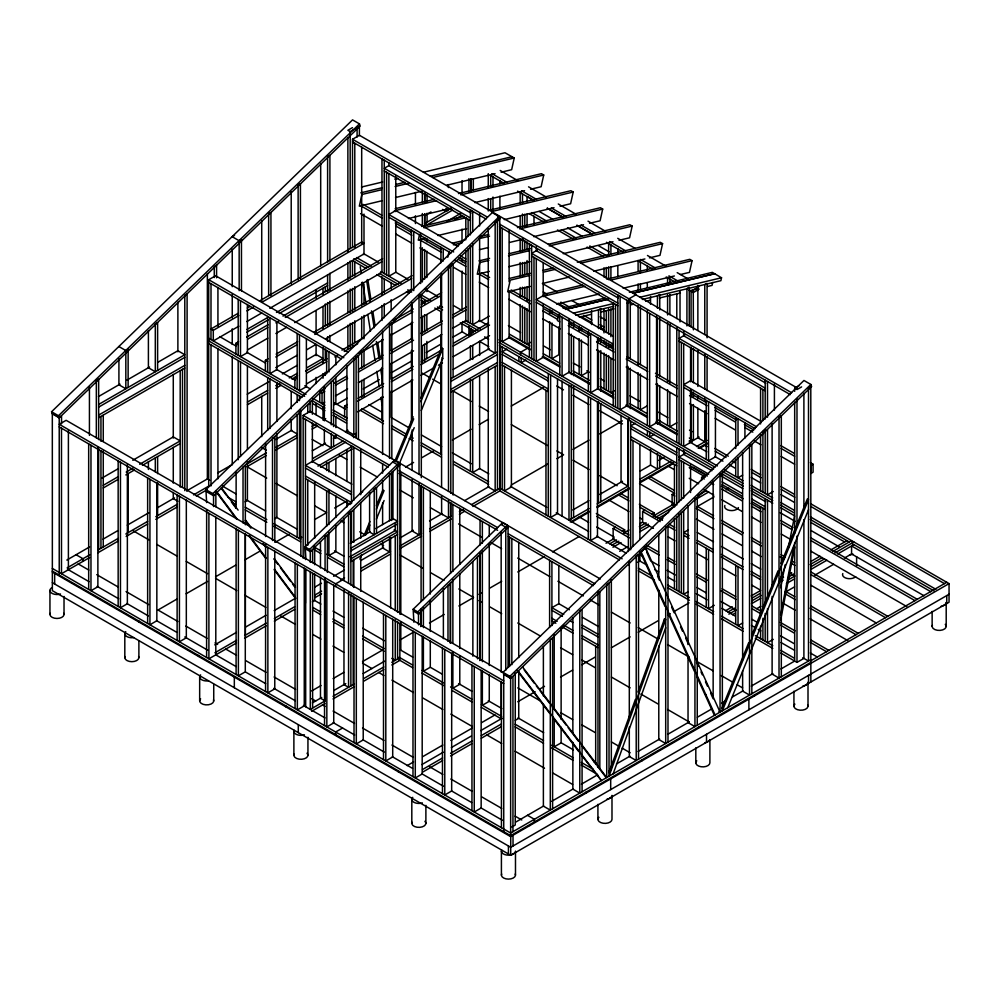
<?xml version="1.0" encoding="UTF-8"?>
<svg xmlns="http://www.w3.org/2000/svg" width="999" height="999" viewBox="0 0 999 999"><rect width="100%" height="100%" fill="white"/><g stroke="black" fill="none" stroke-linecap="round" stroke-linejoin="round"><path stroke-width="1.5" d="M780.669 587.749L785.102 564.822M788.348 548.001L794.555 515.909M780.656 614.785L793.943 546.091M780.631 620.229L794.804 546.952M419.58 234.365L418.281 240.222L425.824 238.411M447.764 257.243L449.063 251.386M423.426 172.24L505.007 152.76L514.235 157.992L511.65 169.693L501.098 172.228M458.466 193.556L541.421 173.689L543.718 175.012L541.133 186.726L530.581 189.248M489.46 210.215L570.904 190.709L573.201 192.033L570.616 203.746L560.064 206.269M558.703 314.697L557.405 320.542L559.715 321.878M517.432 227.597L600.387 207.73L602.684 209.066L600.099 220.767L589.547 223.289M548.426 244.256L629.87 224.75L632.167 226.086L629.582 237.787L619.03 240.309M577.322 262.175L660.277 242.307L662.574 243.631L659.989 255.344L649.425 257.867M606.805 279.196L689.76 259.328L692.057 260.652L689.472 272.365L680.419 274.525M712.687 282.467L712.05 285.389L707.517 286.476M629.37 292.22L712.324 272.365L721.528 277.759L720.878 280.682L642.32 299.45M613.149 773.838L665.696 627.734M608.94 772.614L635.414 699.362M638.061 692.032L664.547 618.781L665.696 619.442L609.028 776.211L609.028 583.329L606.73 584.652L606.73 777.534L522.527 666.882M721.79 708.678L748.75 642.594M751.685 635.414L778.046 570.766M780.981 563.573L807.354 498.926L808.503 499.6L722.352 710.776L722.352 473.002L720.054 474.338L720.054 712.112L718.905 711.45M727.771 707.654L808.503 509.74M363.961 535.801L369.892 521.466M376.411 505.681L382.929 489.91M394.78 461.226L413.149 416.77M420.841 398.126L441.583 347.927L442.732 348.589L442.732 358.616L421.291 410.514M365.709 535.027L369.855 524.999M376.373 509.215L384.078 490.571M395.929 461.888L413.698 418.868M420.816 401.66L442.732 348.589M359.877 559.153L361.65 554.87M376.411 519.143L384.091 500.561M399.45 463.399L414.21 427.672M644.33 546.977L645.491 547.639L641.171 551.985L715.072 714.984L713.923 714.322L696.952 676.91M51.573 411.75L352.535 119.892L359.453 123.888L360.189 125.974L59.228 417.832L52.323 413.836L51.573 411.75L58.491 415.746L59.228 417.832M58.491 415.746L359.453 123.888M510.639 678.408L509.902 676.323L810.863 384.465L803.958 380.469L502.997 672.327L503.733 674.412L510.639 678.408L811.6 386.551L810.863 384.465M206.643 502.572L205.906 489.647L492.295 212.625L499.2 216.621L499.937 218.719L213.549 495.729L213.549 506.555M215.859 506.78L215.859 494.405L213.549 495.729L212.812 493.631L499.2 216.621M305.682 558.204L304.945 546.828L394.568 460.152L399.175 462.812L399.912 464.897L310.289 551.585L310.289 562.412M312.6 562.637L312.6 550.249L310.289 551.585L309.553 549.487L399.175 462.812M413.898 622.19L413.161 609.265L502.784 522.577L507.392 525.237L508.129 527.335L418.506 614.01L418.506 624.85M420.816 626.61L420.816 612.687L418.506 614.01L417.769 611.925L507.392 525.237M442.594 209.403L446.053 211.388L448.351 210.065M352.485 127.635L347.877 130.295L350.174 131.631L359.39 126.311L359.39 135.664M352.485 247.49L352.522 139.261L359.428 135.277L797.214 387.974M234.553 235.402L232.243 236.738L239.161 240.722L241.458 239.398L241.458 290.896M470.979 213.024L388.873 165.622L384.265 168.282L470.417 218.007M208.716 486.126L208.716 279.732L215.622 275.749L348.027 352.185M118.918 346.553L125.824 350.549L128.134 349.213L128.134 387.437M237.887 313.449L210.976 328.983L213.287 330.319L238.848 315.559M247.315 308.004L250 306.456M259.428 301.011L361.688 241.97L363.998 243.306L261.726 302.347M810.564 503.658L949.05 583.616L949.05 602.235L510.726 855.294L52.36 590.659L52.323 413.386L59.228 417.37L61.526 416.046L61.526 423.801M98.464 396.578L120.005 384.153M126.736 380.257L149.613 367.045M157.692 362.387L177.884 350.736L184.79 354.72L98.651 404.458M246.928 310.889L253.646 307.005M425.649 215.01L430.981 211.938M98.651 407.117L184.79 357.38M238.848 326.198L213.287 340.959L213.287 330.319M246.84 321.553L261.726 312.987M269.805 308.329L363.998 253.933M424.55 223.626L451.223 208.229M452.559 210.115L424.55 226.286L424.662 213.774M98.651 415.097L184.79 365.359M246.84 329.533L268.381 317.108M276.461 312.437L327.61 282.904M98.651 417.757L184.79 368.019M246.84 332.192L268.381 319.767M279.146 313.549L327.61 285.564M447.227 221.179L460.564 213.474M235.901 353.946L235.901 343.306L238.586 341.745M246.666 337.088L268.194 324.663M282.992 316.109L382.567 258.616M455.232 219.218L461.9 215.359M247.615 339.198L267.807 327.547M275.874 322.877L278.571 321.328M285.302 317.445L382.18 261.501M247.615 349.837L267.807 338.174M275.874 333.516L286.638 327.297M294.717 322.64L382.18 272.14M499.775 488.311L499.775 218.244L497.477 219.568L497.477 489.635M497.477 220.479L495.167 221.803L495.167 353.196L488.261 349.2L488.261 228.634M265.384 370.966L265.384 360.327L268.069 358.766M276.149 354.108L297.677 341.683M313.823 332.355L412.05 275.637M275.761 356.993L297.29 344.568M314.785 334.465L411.663 278.521M450.799 265.672L448.501 266.995L448.501 491.421M275.761 367.632L297.29 355.207M306.705 349.762L316.121 344.33M325.549 338.886L411.663 289.161M101.748 478.209L117.944 468.856M132.792 460.277L173.277 436.9L180.195 440.896L139.698 464.273M247.252 394.193L268.843 381.73M282.342 373.938L297.19 365.359M306.643 359.915L316.084 354.458L323.002 358.441L306.805 367.794M103.259 485.314L118.107 476.735M126.199 472.065L132.954 468.169M247.415 402.085L267.657 390.397M275.761 385.714L279.807 383.379M289.26 377.922L297.352 373.251M103.259 487.974L118.107 479.395M125.824 474.937L134.303 470.054M142.395 465.372L180.195 443.556M247.415 404.745L267.657 393.057M275.761 388.374L281.156 385.264M291.958 379.033L297.552 375.799M305.632 371.128L327.16 358.703M341.958 350.149L363.486 337.724M393.094 320.629L413.274 308.978M421.353 304.32L441.533 292.67M306.581 373.239L326.773 361.588M334.84 356.918L337.537 355.369M344.268 351.486L357.717 343.718M391.358 324.288L412.887 311.863M420.966 307.205L441.146 295.542M537.437 250.062L531.68 253.384L617.832 303.122M306.581 383.878L326.773 372.227M359.066 353.584L383.291 339.598M391.358 334.927L412.887 322.502M420.966 317.844L441.146 306.181M356.131 357.829L353.833 359.153L353.833 434.802L346.915 430.806M319.742 402.347L319.742 391.708L325.125 388.599M334.54 383.166L346.653 376.173M358.766 369.18L382.979 355.194M391.059 350.537L412.587 338.099M420.666 333.441L442.195 321.016M452.959 314.797L466.421 307.03M319.742 391.708L322.04 393.044L324.737 391.483M335.502 385.264L347.615 378.284M358.379 372.065L382.592 358.079M390.671 353.421L413.549 340.209M421.615 335.552L441.808 323.888M452.572 317.682L466.021 309.915M310.065 403.571L307.754 404.895L307.754 412.674M324.737 402.122L322.04 403.683L322.04 393.044M335.502 395.904L347.615 388.911M358.379 382.704L382.592 368.718M390.671 364.061L413.549 350.849M421.615 346.191L441.808 334.528M452.572 328.321L466.021 320.554M303.159 558.216L303.159 415.384L310.065 411.388L600.362 578.995M333.554 405.007L335.864 403.683L335.864 377.297M66.833 560.064L89.56 546.94M103.047 539.16L117.87 530.594M127.31 525.149L148.888 512.699M156.98 508.029L174.5 497.902M186.638 490.896L208.217 478.446M217.645 472.989L232.48 464.435M275.624 439.523L291.808 430.182M336.301 404.495L347.09 398.264M363.211 388.948L379.32 379.657M391.396 372.689L411.513 361.064M426.273 352.547L441.034 344.018M453.109 337.05L462.5 331.631M479.945 321.553L489.335 316.134M344.618 416.708L344.618 406.069L347.302 404.52M358.067 398.301L383.641 383.541M391.708 378.883L413.249 366.446M421.316 361.788L441.496 350.137M453.608 343.144L488.598 322.939M67.145 567.869L89.723 554.832M97.815 550.162L118.044 538.473M125.824 533.978L147.702 521.353M155.794 516.683L177.372 504.233M193.544 494.892L209.728 485.551M247.477 463.748L266.358 452.847M275.799 447.402L297.365 434.952M312.2 426.386L316.246 424.051M322.989 420.154L325.686 418.593M357.679 401.186L383.254 386.426M391.321 381.768L412.849 369.33M420.929 364.672L438.424 354.57M453.221 346.029L489.56 325.05M89.723 557.492L61.488 573.701L61.488 428.209M97.815 552.822L118.044 541.133M126.136 536.463L147.702 524.013M155.794 519.343L177.372 506.893M196.241 495.991L207.03 489.76M247.477 466.408L266.358 455.507M275.799 450.062L297.365 437.612M312.2 429.046L317.595 425.936M357.679 411.825L383.254 397.065M391.321 392.407L412.849 379.97M420.929 375.312L434.39 367.545M438.424 365.209L442.457 362.874M453.221 356.668L489.56 335.689M312.362 450.749L325.524 443.156M333.429 438.598L336.064 437.075M345.267 431.755L347.902 430.232M453.221 369.43L489.235 348.639M312.699 458.541L342.969 441.071M352.185 435.751L356.131 433.466M450.799 378.808L497.477 351.86M312.699 461.201L345.604 442.207M353.496 437.649L356.131 436.126M450.799 381.468L497.477 354.52M506.805 349.138L502.197 351.798L548.264 378.396M245.105 501.823L247.415 500.487L247.415 461.75M530.531 342.357L527.072 344.355L527.072 308.654M317.957 466.146L352.185 446.391M450.799 389.448L497.477 362.5M320.592 467.282L352.185 449.051M450.799 392.108L497.477 365.159M527.497 348.264L520.541 352.285L520.541 354.945M628.92 298.838L635.876 294.83M525.799 360.102L521.191 362.762L521.191 357.967M274.588 518.843L276.898 517.519L276.898 433.841M699.013 286.563L693.256 289.897L693.381 329.845M699.138 289.161L693.256 292.557L689.21 290.209M392.944 462.112L397.552 464.772L399.85 463.436L399.85 614.185M568.993 372.277L562.087 376.261L562.087 317.22M176.736 599.188L158.004 610.014L177.884 621.49M186.101 593.781L207.517 581.43M215.547 576.785L235.614 565.197M244.98 559.79L259.703 551.298M275.761 542.02L289.148 534.303M314.573 519.617L326.611 512.662L314.635 505.744M334.64 508.029L346.678 501.073M360.065 493.356L362.737 491.808M405.557 467.082L413.586 462.45M421.615 457.817L433.666 450.861M452.397 440.047L471.128 429.233M479.158 424.587L488.523 419.18M511.276 406.056L543.394 387.512M301.773 537.2L299.463 538.523L299.463 411.463M588.349 371.74L581.43 375.736L581.43 339.997M684.814 335.102L679.058 338.424L765.197 388.161M613.748 398.114L597.564 388.773L590.646 392.757L590.646 333.703M350.274 543.231L370.279 531.693M375.612 528.608L392.944 518.593L397.552 521.253L350.874 548.201M614.373 390.759L610.913 392.757L610.913 358.504M350.874 550.861L397.552 523.913M349.912 556.743L395.242 530.569L395.242 523.913M350.874 558.841L397.552 531.893L394.093 529.907M350.874 561.5L397.552 534.552M214.748 644.892L236.363 632.404M245.816 626.947L266.071 615.259M274.176 610.576L295.791 598.101M314.697 587.187L321.453 583.279M333.604 576.261L344.405 570.029M360.614 560.664L383.579 547.415M399.787 538.049L413.299 530.257M429.508 520.904L441.658 513.886L441.583 496.778M464.622 500.624L488.936 486.588M214.897 652.772L236.513 640.297M244.618 635.626L266.233 623.139M274.338 618.468L294.593 606.768M314.847 595.067L321.603 591.171M340.522 580.257L344.568 577.909M360.776 568.556L390.497 551.398M399.95 545.941L421.553 533.466M429.657 528.783L451.273 516.308M459.378 511.638L463.424 509.29M471.528 504.607L499.9 488.236M335.627 583.866L342.582 579.857L509.902 676.323M236.513 642.956L208.903 658.803L208.903 513.324M244.618 638.286L266.233 625.799M274.338 621.128L294.593 609.427M314.847 597.727L321.603 593.831M360.776 571.216L390.497 554.058M399.95 548.601L421.553 536.126M429.657 531.443L451.273 518.968M459.378 514.285L464.772 511.176M472.877 506.493L499.9 490.896L499.9 345.679M647.315 405.794L640.396 409.777L640.396 373.976M511.413 484.927L547.539 464.073M556.905 458.666L563.598 454.807L556.893 450.936M572.964 449.4L589.023 440.122M599.737 433.941L622.377 420.866M312.362 601.823L314.673 600.499L314.673 574.05M635.289 423.264L630.681 425.924L676.748 452.522M654.345 434.265L649.737 436.925L649.737 432.142M676.798 422.814L669.879 426.798L669.879 392.557M503.459 523.214L501.161 524.537L505.769 527.197L508.066 525.874L508.066 667.295M572.814 509.965L588.923 500.674M599.65 494.468L622.464 481.306M639.909 471.228L650.636 465.034M658.691 460.389L664.06 457.292M689.547 442.569L699.138 437.038M794.68 391.333L794.68 388.211L799.287 385.552M589.123 508.528L568.993 520.154L568.993 385.177M597.177 503.883L628.034 486.063L627.959 419.268M640.109 479.095L670.966 461.276M696.465 446.565L707.192 440.359M684.814 453.721L679.058 457.043L708.666 474.138M801.598 386.888L796.99 389.548L794.68 388.211M570.329 522.04L589.123 511.188M597.102 506.593L629.37 487.949M639.922 481.868L673.376 462.549M698.164 448.239L707.192 443.019M571.678 522.227L589.073 512.187M597.102 507.542L629.208 489.011M639.922 482.829L673.376 463.511M699.462 448.451L707.192 443.981M311.676 690.958L321.041 685.551M333.092 678.596L343.793 672.414M362.525 661.6L382.605 650.012M400 639.972L413.374 632.242M429.433 622.976L444.155 614.472M458.878 605.981L473.601 597.477L458.816 588.948M478.946 594.393L481.618 592.844M489.647 588.211L501.698 581.256M517.757 571.99L544.517 556.53M552.547 551.898L579.308 536.451M629.345 548.513L613.149 539.148L613.149 528.508L615.446 527.185M653.433 528.371L642.632 522.127L642.632 511.488L644.929 510.164M674.812 506.668L672.115 505.107L672.115 494.468L674.412 493.144M701.598 480.494L701.598 477.447L703.895 476.123M312.375 702.896L321.728 697.489M333.753 690.546L345.791 683.591M363.161 673.563L384.553 661.213M325 700.923L310.289 709.415L310.289 571.703M333.017 696.291L354.408 683.94M363.761 678.533L383.816 666.957M391.833 662.337L399.85 657.704M622.352 531.168L624.662 529.845L624.662 532.879M651.835 514.148L654.145 512.824L654.145 515.859M311.626 711.3L325 703.583M333.017 698.95L354.408 686.6M363.761 681.193L383.816 669.617M391.833 664.997L399.85 660.364L399.85 623.513M606.043 543.244L614.135 538.573M623.576 533.129L628.97 530.007M639.76 523.788L642.457 522.227M653.246 515.996L673.476 504.32M609.702 543.806L616.508 539.872M639.348 526.685L646.116 522.777M655.469 517.382L674.437 506.431M612 545.129L618.818 541.196M640.309 528.796L648.413 524.113M657.767 518.706L668.643 512.425M698.064 495.442L706.405 490.621M612.961 547.24L621.053 542.569M639.934 531.668L649.375 526.211M660.164 519.992L662.861 518.431M696.578 498.963L708.716 491.958M742.632 475.137L738.024 477.797L738.024 457.592M619.705 551.323L627.797 546.653M696.578 506.943L714.11 496.828M726.248 489.81L728.945 488.261M335.627 732.017L342.582 728.009M688.274 529.92L683.666 532.579L689.06 535.701M637.599 562.375L639.897 561.038L646.59 564.91M813.074 464.248L810.763 465.584L810.763 473.563L813.074 472.227L813.074 464.248L810.376 462.699M773.263 491.496L767.507 494.817L767.507 429.62M503.733 831.68L503.733 673.963L510.639 677.946L512.949 676.623L512.949 831.68M688.274 591.633L683.666 594.293L683.666 510.477M407.18 765.621L413.561 761.925M422.739 756.63L442.819 745.042M450.849 740.409L472.252 728.046M481.618 722.639L495.005 714.909M517.757 701.773L535.152 691.733M539.16 689.41L544.517 686.325M560.576 677.06L572.614 670.104M581.98 664.697L595.367 656.967M611.425 647.702L630.157 636.875M638.186 632.242L658.254 620.654M667.632 615.247L670.304 613.698M674.313 611.388L689.035 602.884M421.928 764.547L443.306 752.197M451.336 747.577L471.378 736.001M480.744 730.594L502.122 718.244M422.515 769.53L442.569 757.954M450.586 753.321L471.978 740.971M481.331 735.564L501.386 723.988M422.515 772.19L442.569 760.614M450.586 755.981L471.978 743.631M481.331 738.224L501.386 726.648M515.297 720.316L518.743 718.318L518.743 671.59M714.297 605.319L708.541 608.653L708.541 549.6M725.586 610.714L732.329 606.818M751.211 595.916L760.651 590.471M780.881 578.783L783.578 577.235M788.973 574.113L791.67 572.552M810.551 561.663L819.992 556.206M830.781 549.974L846.965 540.634M727.896 612.037L734.702 608.104M752.172 598.026L760.264 593.356M780.381 581.743L783.191 580.119M788.436 577.085L793.98 573.888M810.164 564.547L822.302 557.542M832.766 551.498L851.573 540.634M728.845 614.148L735.664 610.214M751.772 600.911L761.213 595.466M788.049 579.969L794.929 575.998L789.597 572.939M810.888 566.783L824.6 558.866M835.077 552.822L853.883 541.97M732.504 614.697L735.202 613.136M751.385 603.796L760.826 598.351M786.45 583.553L794.542 578.883M810.726 569.542L826.91 560.202M837.699 553.97L853.883 544.63M756.78 608.666L760.826 606.331M785.102 592.307L794.542 586.863M814.772 575.187L833.653 564.285M844.442 558.054L851.185 554.158M742.632 623.014L738.024 625.674L738.024 566.62M573.364 749.849L561.201 742.831L554.22 746.777L554.22 718.768M773.263 639.372L767.507 642.694L767.507 608.603M515.609 822.165L543.668 805.968M551.76 801.298L573.339 788.835M581.43 784.165L597.602 774.824M616.483 763.923L629.969 756.143M638.049 751.473L659.627 739.023M667.719 734.352L689.285 721.89M697.377 717.22L712.212 708.666M721.653 703.209L725.699 700.873M732.442 696.977L743.219 690.759M751.31 686.088L772.889 673.626M780.981 668.955L794.455 661.176M511.8 827.022L515.247 825.037L515.247 673.076M609.028 770.891L611.338 769.555M794.68 542.557L794.68 661.051L796.99 662.374L803.895 658.391L803.895 519.63M810.801 659.715L510.639 833.016L52.323 568.443M811.076 660.614L946.752 582.28M810.801 662.374L510.639 835.676L52.323 571.103M949.05 583.616L510.639 836.625L510.639 677.946M949.05 594.255L510.726 847.314L52.36 582.679M361.488 187.038L382.642 181.98M394.73 179.096L397.752 178.371M360.851 192.832L382.23 187.725M395.592 184.528L404.845 182.305M430.344 176.224L511.913 156.743M381.518 189.773L361.9 194.48L359.315 206.181L381.943 200.762M395.092 186.526L408.666 183.279M432.792 177.497L514.235 157.992M395.517 197.515L421.153 191.371M446.803 185.227L495.067 173.676M395.117 208.716L434.328 199.325M394.405 210.777L436.638 200.662M460.764 194.88L543.718 175.012M408.404 218.506L450.636 208.391M474.775 202.61L524.55 190.697M421.59 226.461L463.811 216.358M423.888 227.797L466.121 217.682M491.758 211.538L573.201 192.033M437.887 235.527L466.545 228.659M504.258 219.63L554.033 207.717M452.572 243.132L464.647 240.235M479.72 236.626L488.773 234.453M453.371 244.817L462.425 242.645M479.008 238.674L489.572 236.151M519.73 228.921L602.684 209.066M479.445 249.663L488.486 247.49M509.602 242.432L523.176 239.186M533.741 236.651L583.516 224.738M479.045 260.876L489.597 258.341M509.203 253.646L530.319 248.589M488.886 260.389L479.832 262.562L477.247 274.263L489.31 271.378M508.491 255.694L529.607 250.637M549.213 245.941L632.167 226.086M508.928 266.683L530.044 261.626M563.224 253.684L612.999 241.758M509.453 278.421L530.556 273.364M542.632 270.479L553.184 267.944M529.845 275.424L510.239 280.12L507.654 291.82L530.282 286.401M543.419 272.165L555.494 269.28M581.131 263.137L662.574 243.631M542.345 283.516L569.492 277.01M593.631 271.228L644.904 258.953M543.456 294.368L582.667 284.977M544.255 296.054L584.977 286.301M610.614 280.157L692.057 260.652M556.743 304.146L598.975 294.031M623.114 288.249L674.387 275.974M563.011 308.117L605.244 298.002M566.57 309.128L608.866 299.026M633.041 293.256L714.61 273.763M565.309 309.453L607.542 299.338M633.191 293.194L714.635 273.689M573.476 313.124L614.26 303.384M639.947 297.24L721.528 277.759M575.849 315.322L613.623 306.306M627.21 303.059L630.232 302.335M579.32 317.183L591.383 314.285M600.436 312.125L614.01 308.866M630.594 304.895L633.616 304.171M645.679 301.286L650.199 300.2M659.253 298.039L680.369 292.982M689.422 290.809L698.463 288.649M500.174 170.442L517.744 180.582M528.558 186.825L546.116 196.965M558.279 203.983L575.849 214.123M588.011 221.154L605.581 231.293M617.744 238.311L635.302 248.451M647.464 255.482L666.383 266.396M677.197 272.64L688.011 278.883M491.92 173.651L506.78 182.23M521.64 190.809L536.513 199.388M551.373 207.979L566.233 216.558M581.106 225.137L594.617 232.942M609.477 241.521L625.699 250.886M640.559 259.465L655.419 268.044M668.93 275.849L678.396 281.306M532.455 199.575L527.072 196.466L527.072 201.786M547.265 208.129L562.075 216.671M576.873 225.225L590.334 232.992M606.493 242.32L610.913 244.88L610.913 254.221M693.381 292.482L691.071 291.159L691.071 326.96M490.559 175.524L504.07 183.329M517.594 191.134L533.803 200.487M547.315 208.292L563.536 217.657M577.047 225.462L591.908 234.041M606.78 242.62L622.989 251.985M637.861 260.564L652.722 269.143M666.233 276.948L675.686 282.405M539.185 211.438L552.647 219.218M567.457 227.76L582.267 236.313M598.413 245.642L609.178 251.848M531.893 212.55L546.69 221.091M561.5 229.645L576.311 238.199M589.772 245.966L607.267 256.069M529.195 213.649L544.005 222.203M557.467 229.97L573.613 239.298M587.075 247.065L603.234 256.393M497.477 216.908L499.775 218.244M352.522 139.261L487.35 217.108M499.488 224.113L791.645 392.744M486.001 218.993L352.522 141.92L354.782 143.269L354.782 247.265M499.488 226.773L790.309 394.63M765.771 383.166L683.666 335.764L683.666 331.78M618.393 298.127L536.288 250.724L536.288 246.741M384.265 170.941L470.417 220.667M531.68 256.044L617.832 305.781M679.058 341.084L765.197 390.821M543.431 284.116L556.93 291.908M571.778 300.474L579.87 305.145M600.124 316.833L605.519 319.955M543.269 291.995L547.315 294.33M560.814 302.123L570.267 307.58M583.766 315.372L591.858 320.042M599.962 324.725L604.008 327.06M558.116 303.221L566.221 307.904M581.056 316.471L591.858 322.702M599.962 327.385L604.008 329.72M457.867 246.416L395.779 210.564L388.873 214.56L453.658 251.96M613.386 336.201L543.194 295.679L536.288 299.663L613.224 344.081M760.751 421.228L690.571 380.719L683.666 384.702L756.543 426.785M460.402 255.856L465.809 258.966M388.873 217.22L450.961 253.059M459.053 257.73L465.809 261.626M536.288 302.322L613.224 346.74M683.666 387.362L755.194 428.658M362.874 204.333L381.755 215.235M395.242 223.014L411.426 232.355M422.215 238.586L441.083 249.488M458.616 259.615L465.359 263.499M481.543 272.852L489.635 277.522M511.213 289.972L530.094 300.874M543.581 308.666L558.416 317.22M569.205 323.451L589.435 335.127M613.686 349.138L598.863 340.584L596.565 341.908L614.073 352.023M627.16 356.918L647.364 368.581M655.456 373.251L677.01 385.689M690.471 393.469L706.643 402.809M714.722 407.467L736.275 419.917M744.367 424.587L753.795 430.032M780.743 445.579L794.205 453.359M360.577 205.657L382.142 218.119M395.629 225.911L411.813 235.252M419.905 239.922L441.483 252.372M454.97 260.165L465.759 266.396M479.245 274.176L488.686 279.633M508.916 291.308L530.481 303.758M542.619 310.764L557.454 319.33M568.244 325.562L588.473 337.237M626.198 359.028L647.764 371.466M655.844 376.136L677.397 388.574M689.522 395.579L707.03 405.694M715.122 410.352L735.326 422.028M744.755 427.472L752.834 432.13M781.131 448.464L794.605 456.243M360.577 213.636L382.142 226.099M395.629 233.878L411.813 243.232M419.905 247.902L441.483 260.352M453.621 267.357L465.759 274.375M479.245 282.155L488.686 287.6M508.916 299.288L530.481 311.738M542.619 318.743L560.152 328.871M568.244 333.541L588.473 345.217M596.565 349.887L614.073 360.002M626.198 367.008L647.764 379.445M655.844 384.116L677.397 396.553M689.522 403.559L707.03 413.673M715.122 418.331L735.326 430.007M754.183 440.896L760.926 444.78M781.131 456.443L794.605 464.223M508.404 325.587L520.566 332.617M543.531 345.879L550.287 349.775M573.264 363.037L580.019 366.945M586.775 370.841L589.485 372.402M600.287 378.646L604.345 380.981M630.019 395.804L639.472 401.261M658.391 412.187L667.856 417.644M689.472 430.132L692.182 431.693M714.834 448.389L728.321 456.181M751.248 469.405L760.676 474.862M780.906 486.538L794.392 494.318M704.445 445.054L707.142 446.603M715.234 451.273L726.023 457.505M732.754 461.401L735.451 462.949M751.635 472.302L761.076 477.747M781.293 489.423L794.779 497.202M810.963 506.543L944.442 583.616M509.602 334.265L529.87 345.966M543.381 353.771L559.602 363.124M573.114 370.929L589.323 380.294M600.137 386.538L613.648 394.33M629.87 403.696L647.427 413.836M658.241 420.079L677.16 431.006M689.322 438.024L693.381 440.359L693.381 404.558M509.602 336.925L529.87 348.626M543.381 356.431L559.602 365.784M573.114 373.589L589.323 382.954M600.137 389.185L613.648 396.99M629.87 406.356L647.427 416.496M658.241 422.739L677.16 433.666M689.322 440.684L692.02 442.245M363.461 253.559L378.259 262.1M395.729 272.19L407.829 279.183M425.312 289.273L437.412 296.253M453.546 305.569L461.613 310.227M479.095 320.317L487.162 324.975M508.666 337.4L530.144 349.85M542.282 356.855L559.815 366.97M569.255 372.427L589.472 384.103M625.886 405.119L647.452 417.57M655.544 422.24L677.11 434.702M689.248 441.708L706.78 451.823M714.872 456.493L722.964 461.163M729.695 465.059L735.089 468.169M751.273 477.51L760.714 482.954M780.931 494.642L794.417 502.422M810.376 516.845L935.951 589.348M356.556 257.555L371.341 266.096M380.756 271.528L400.924 283.167M421.091 294.817L430.507 300.249M439.91 305.682L442.607 307.23M465.459 320.429L480.244 328.971M499.075 339.835L717.394 465.934M724.138 469.83L743.019 480.719M751.098 485.389L772.677 497.852M780.768 502.522L794.255 510.302M810.189 519.405L849.275 541.97M851.573 543.294L934.028 590.896M353.833 258.691L368.656 267.245M379.408 273.414L398.326 284.378M407.754 289.822L411.675 292.045M421.091 297.477L427.984 301.498M437.425 306.955L442.607 309.89M462.774 321.541L477.872 330.307M499.075 342.495L714.972 467.145M722.789 471.703L743.206 483.441M751.098 488.049L772.789 500.524M780.768 505.182L794.292 512.949M811.151 522.614L844.667 541.97M930.818 591.708L851.573 545.953L851.573 553.933L924.1 595.804M365.959 268.356L352.485 260.564L352.485 276.061M376.748 274.575L395.629 285.477M406.418 291.708L409.103 293.256M421.241 300.274L425.287 302.61M434.727 308.054L441.471 311.95M460.339 322.839L475.174 331.406M484.615 336.85L488.661 339.185M499.45 345.417L713.623 469.031M721.69 473.688L743.206 486.101M751.273 490.759L772.789 503.184M780.856 507.842L794.292 515.609M711.925 470.704L683.666 454.383L683.666 450.399M721.353 476.148L742.881 488.586M752.309 494.018L765.771 501.798M780.306 512.787L795.054 521.303M811.151 530.594L839.297 546.853M479.532 341.371L488.848 346.753M502.197 354.458L548.264 381.056M556.78 385.976L563.486 389.847M572.877 395.254L588.96 404.545M599.687 410.739L622.477 423.901M630.681 428.583L676.748 455.182M467.769 335.115L462.013 331.793L462.013 322.452M722.127 481.918L742.319 493.568M751.735 499.013L765.197 506.78M692.881 467.095L706.368 474.887M679.058 459.702L707.317 476.024M722.127 484.577L742.319 496.228M751.735 501.673L765.197 509.44M689.223 467.644L705.406 476.998M721.453 486.251L743.056 498.726M751.161 503.409L760.614 508.866M780.868 520.554L793.019 527.572M810.576 537.712L917.269 599.3M502.197 362.437L548.264 389.036M630.681 436.563L676.748 463.161M701.598 477.447L704.295 479.008M711.051 482.904L713.748 484.465M721.852 489.148L742.107 500.836M751.56 506.293L761.013 511.75M781.268 523.451L792.07 529.682M810.976 540.596L914.959 600.636M502.197 365.097L548.264 391.695M630.681 439.223L676.748 465.821M667.644 465.821L674.387 469.717M689.223 478.284L698.663 483.741M704.295 489.647L713.748 495.104M721.852 499.787L742.107 511.476M751.56 516.933L761.013 522.39M781.268 534.09L790.721 539.547M810.976 551.236L906.855 606.593M649.899 476.336L674.188 490.347M441.583 357.942L442.732 358.616M647.602 477.659L674.575 493.231M697.364 506.393L713.573 515.746M721.678 520.429L743.281 532.904M751.385 537.587L760.838 543.044M781.093 554.732L785.152 557.067M791.895 560.976L794.605 562.524M810.801 571.89L887.786 616.333M672.115 494.468L674.812 496.028M696.415 508.503L713.973 518.643M722.077 523.314L742.332 535.014M751.785 540.471L761.238 545.929M780.144 556.843L784.19 559.178M790.946 563.086L795.004 565.422M811.2 574.775L885.476 617.657M639.51 483.628L673.226 503.096M696.415 519.143L713.973 529.283M722.077 533.953L742.332 545.654M751.785 551.111L761.238 556.568M811.2 585.414L876.023 622.839M627.959 486.113L621.053 482.117L621.053 415.272M421.99 373.052L429.982 377.659M432.642 379.195L440.634 383.803M452.609 390.721L471.253 401.486M479.245 406.094L488.561 411.476M511.313 424.612L547.514 445.517M572.976 460.214L589.048 469.493M599.75 475.674L617.157 485.726M697.314 532.492L713.511 541.845M721.615 546.515L743.206 558.978M751.31 563.661L760.751 569.118M620.416 493.356L628.508 498.026M639.31 504.258L654.145 512.824M618.119 494.68L628.908 500.911M639.697 507.142L662.487 520.304M669.243 524.2L674.637 527.31M697.152 540.372L713.348 549.725M721.453 554.395L743.044 566.87M751.148 571.54L760.589 576.997M785.376 591.246L794.829 596.703M811.038 606.056L858.303 633.354M642.632 511.488L660.177 521.628M668.281 526.311L675.037 530.207M683.666 535.239L689.06 538.361M696.64 542.682L713.348 552.385M721.453 557.055L743.044 569.53M751.148 574.2L760.589 579.657M785.776 594.13L795.229 599.6M810.077 608.166L855.993 634.677M608.678 499.875L628.908 511.55M639.697 517.782L642.394 519.343M668.281 536.95L675.037 540.846M696.64 553.321L707.442 559.552M722.302 568.131L735.801 575.923M752.01 585.289L760.114 589.959M783.066 603.221L795.229 610.227M810.077 618.806L847.889 640.634M208.716 279.732L343.818 357.742M208.716 282.392L341.109 358.841M596.328 513.486L624.662 529.845M596.728 516.371L628.945 534.977M646.503 545.117L658.666 552.135M668.119 557.592L674.862 561.488M696.478 573.963L707.28 580.207M722.127 588.773L735.639 596.578M751.835 605.931L761.288 611.388M780.194 622.302L795.054 630.881M811.263 640.234L828.82 650.374M613.149 528.508L629.345 537.874M645.554 547.227L659.053 555.019M667.157 559.702L675.262 564.373M696.865 576.848L706.318 582.305M721.178 590.884L736.038 599.462M752.235 608.816L760.339 613.498M780.594 625.187L794.105 632.991M810.301 642.345L826.51 651.698M645.404 549.35L646.565 550.012M579.195 516.895L588.636 522.34M596.728 527.01L614.26 537.137M640.147 554.745L642.856 556.306M650.961 560.988L659.053 565.659M667.157 570.342L675.262 575.012M696.865 587.487L706.318 592.944M721.178 601.523L736.038 610.102M752.235 619.455L757.642 622.577M780.594 635.826L794.105 643.631M810.301 652.984L817.057 656.88M368.831 404.583L382.317 412.375M391.745 417.819L409.278 427.947M421.416 434.952L441.633 446.628M452.422 452.847L471.303 463.748M479.395 468.419L488.823 473.863M510.402 486.326L546.803 507.342M556.243 512.787L588.598 531.468M596.69 536.138L626.361 553.271M654.657 569.567L658.691 571.89M668.106 577.322L674.824 581.206M696.34 593.631L707.092 599.837M721.877 608.379L735.326 616.133M751.46 625.449L755.494 627.784M758.179 629.333L760.876 630.881M781.043 642.532L794.48 650.287M802.746 657.717L808.503 661.051L808.503 388.211L810.801 386.888L810.851 682.017M361.913 408.579L383.491 421.029M391.583 425.699L406.418 434.265M410.452 436.6L413.149 438.161M421.241 442.832L441.471 454.508M453.608 461.513L488.661 481.755M499.45 487.974L622.14 558.816M638.336 568.119L651.785 575.886M667.919 585.202L689.422 597.614M696.153 601.498L713.623 611.588M721.69 616.246L743.206 628.671M755.306 635.651L772.789 645.741M780.856 650.399L794.292 658.166M360.564 410.464L383.491 423.688M391.583 428.359L406.418 436.925M409.103 438.486L413.149 440.821M421.241 445.492L441.471 457.167M453.608 464.173L488.661 484.415M499.45 490.634L619.442 559.915M638.336 570.779L654.47 580.094M667.919 587.862L689.422 600.274M696.153 604.158L713.623 614.248M721.69 618.905L743.206 631.331M755.306 638.311L772.789 648.401M780.856 653.059L794.292 660.826M235.901 343.306L238.199 344.63M265.384 360.327L267.682 361.65M297.165 378.671L294.867 377.347L294.867 387.987M344.618 406.069L346.915 407.405M219.68 336.601L235.889 345.966M246.703 352.197L265.609 363.124M276.423 369.355L295.329 380.282M304.795 385.739L310.202 388.861M334.515 402.897L345.317 409.14M208.716 338.249L305.994 394.405M312.749 398.314L324.9 405.332M333.004 410.015L346.915 418.044M208.716 340.909L304.633 396.291M312.749 400.974L324.9 407.992M333.004 412.674L346.516 420.467M208.716 343.569L301.935 397.39M312.749 403.633L324.9 410.651M333.004 415.334L346.516 423.126M303.159 415.384L389.573 465.272M399.026 470.729L497.589 527.634M508.391 533.866L594.805 583.766M303.159 418.044L388.224 467.157M399.026 473.389L497.589 530.294M508.391 536.525L593.456 585.639M441.583 513.923L448.501 517.907L448.501 500.774M312.25 439.485L322.902 445.629M338.886 454.857L346.865 459.465M360.177 467.157L377.485 477.147M400.037 490.159L413.286 497.814M430.519 507.754L442.445 514.647M458.603 523.926L481.443 537.112M490.846 542.544L501.585 548.751M517.707 558.054L549.875 576.623M557.904 581.256L583.329 595.928M590.009 599.8L599.375 605.207M611.425 612.162L630.157 622.976M638.186 627.609L658.254 639.198M667.632 644.605L689.035 656.967M697.065 661.6L713.124 670.878M721.153 675.511L733.191 682.467M737.212 684.777L742.557 687.874M296.965 433.853L291.209 430.519L291.209 419.642M351.848 484.19L312.362 461.388L305.457 465.384L351.523 491.983M569.355 609.765L558.828 603.683L551.91 607.679L563.761 614.51M582.517 617.357L598.314 626.485M704.632 693.843L705.781 694.505M582.192 625.149L597.989 634.265M305.457 468.044L351.523 494.642M551.91 610.339L562.449 616.408M570.342 620.978L572.976 622.489M582.192 627.809L597.989 636.925M261.726 447.54L266.333 450.199M305.457 476.024L351.523 502.622M551.91 618.319L557.18 621.353M563.761 625.149L572.976 630.469M582.192 635.789L597.989 644.904M305.457 478.683L350.212 504.52M551.91 620.978L555.869 623.251M562.449 627.047L572.976 633.129M582.192 638.448L597.989 647.564M246.728 466.545L266.708 478.071M276.024 483.454L297.327 495.754M341.183 521.078L343.843 522.614M359.74 531.793L365.035 534.852M380.944 544.03L383.591 545.566M399.712 554.82L422.552 568.006M430.606 572.664L444.043 580.419M478.946 600.574L481.618 602.11M489.647 606.755L501.698 613.698M517.757 622.976L540.496 636.113M560.576 647.702L572.614 654.645M581.98 660.052L595.367 667.782M611.425 677.06L630.157 687.874M640.859 694.055L658.254 704.095M667.632 709.502L689.035 721.865M222.377 486.038L235.889 493.843M246.703 500.074L265.609 511.001M276.423 517.245L296.691 528.946M334.515 550.786L343.968 556.243M209.678 480.257L207.367 478.933L207.367 273.589M227.635 497.052L235.739 501.735M245.192 507.192L266.808 519.667M273.564 523.576L300.587 539.173M314.098 546.965L320.854 550.874M326.648 554.22L343.818 564.135M215.472 492.694L219.518 495.029M231.681 502.047L235.739 504.395M245.192 509.852L266.808 522.327M273.564 526.223L300.587 541.833M314.098 549.625L320.854 553.533M327.61 557.43L343.818 566.795M205.906 489.647L212.812 493.631M304.945 546.828L309.553 549.487M413.161 609.265L417.769 611.925M206.643 491.745L213.549 495.729M305.682 548.926L310.289 551.585M413.898 611.351L418.506 614.01M342.545 579.882L66.134 420.304L59.228 424.288L503.733 680.881M517.757 687.874L540.496 700.998M560.576 712.587L572.614 719.542M581.98 724.949L595.367 732.679M611.425 741.945L619.455 746.59M622.127 748.126L630.157 752.771M59.191 426.885L503.733 683.541M177.884 501.273L173.277 498.613L173.277 492.407M314.111 600.174L320.866 604.07M333.017 611.088L343.818 617.32M362.724 628.234L384.328 640.709M400.524 650.062L412.687 657.08M430.232 667.22L442.382 674.238M458.591 683.591L472.09 691.383M488.299 700.736L501.798 708.528M517.994 717.881L543.656 732.704M593.618 761.538L596.316 763.099M312.6 607.28L320.704 611.962M332.854 618.98L343.656 625.212M362.562 636.126L384.165 648.601M399.026 657.167L412.525 664.972M421.978 670.429L443.581 682.904M450.574 686.937L471.928 699.275M481.381 704.732L501.635 716.42M515.134 724.213L543.493 740.584M551.598 745.266L573.201 757.741M581.306 762.412L593.456 769.43M312.6 609.939L320.704 614.622M332.854 621.64L343.656 627.872M362.562 638.786L384.165 651.261M399.026 659.827L412.525 667.632M421.978 673.089L443.581 685.564M451.673 690.234L471.928 701.935M481.381 707.379L501.635 719.08M515.134 726.872L543.493 743.244M551.598 747.926L573.201 760.389M581.306 765.072L597.502 774.425M391.795 658.366L395.242 660.364L395.242 619.904M132.992 530.681L148.976 539.897M156.955 544.505L176.935 556.043M186.251 561.426L207.555 573.713M215.534 578.321L236.738 590.571M244.68 595.154L265.884 607.404M280.594 615.846L295.367 624.375M312.837 634.452L320.891 639.11M332.979 646.091L343.731 652.297M362.525 663.149L371.89 668.556M378.584 672.414L383.941 675.511M391.97 680.144L413.374 692.507M422.739 697.914L442.819 709.502M450.849 714.135L472.252 726.498M486.975 735.002L501.698 743.493M515.072 751.223L544.517 768.219M552.547 772.851L572.614 784.44M76.074 554.732L82.992 558.716L82.992 561.376M527.497 815.309L534.403 819.292L534.403 821.952M78.122 563.886L88.774 570.042M96.766 574.65L118.069 586.95M126.049 591.558L148.689 604.632M185.839 626.073L207.03 638.311M214.985 642.906L217.632 644.442M225.737 649.063L236.488 655.269M245.891 660.701L266.034 672.327M274.088 676.985L295.592 689.397M311.676 698.688L315.696 700.998M322.39 704.869L325.062 706.405M333.092 711.051L354.495 723.413M362.525 728.046L383.941 740.409M391.97 745.042L413.374 757.404M429.433 766.67L442.819 774.4M450.849 779.033L472.252 791.395M481.618 796.802L501.698 808.391M515.072 816.121L521.765 819.979M67.482 569.23L89.061 581.68M97.153 586.351L118.719 598.801M126.811 603.471L148.389 615.933M156.468 620.604L176.698 632.28M184.79 636.95L207.705 650.187M236.026 666.533L215.796 654.857L215.809 517.07M245.467 671.977L265.684 683.653M273.776 688.323L295.354 700.786M303.434 705.456L325.012 717.906M333.104 722.577L354.682 734.989M362.749 739.647L384.265 752.072M392.332 756.73L412.5 768.368M421.903 773.8L443.419 786.225M451.486 790.883L471.653 802.522M481.068 807.954L502.572 820.379M52.36 572.04L510.726 836.675L510.726 855.294M524.175 669.917L534.465 683.441M536.338 685.888L538.211 688.348M540.084 690.809L549.438 703.109M552.247 706.793L566.283 725.237M568.156 727.697L578.446 741.221M582.192 746.141L595.292 763.348M597.152 765.808L605.581 776.872M518.156 671.116L601.46 780.581L581.593 755.319M517.007 670.454L549.775 713.498M552.572 717.195L578.783 751.623M221.441 487.749L238.112 510.114M245.517 520.054L251.074 527.509M263.112 543.656L265.884 547.39M274.226 558.566L295.517 587.15M221.216 488.336L226.773 495.779M231.406 501.998L236.039 508.204M245.292 520.629L250.849 528.084M274.001 559.153L277.697 564.11M280.482 567.844L290.659 581.505M292.52 583.99L294.368 586.475M216.983 492.07L237.35 519.418M249.388 535.564L266.059 557.942M274.4 569.118L294.767 596.465M215.821 491.408L236.201 518.756M249.163 536.151L265.834 558.516M274.176 569.705L295.479 598.276M645.491 547.639L720.054 712.112M646.69 552.16L650.524 560.626M657.554 576.123L659.465 580.357M671.615 607.142L674.163 612.774M680.556 626.873L682.479 631.106M685.676 638.149L688.224 643.793M696.54 662.112L698.451 666.345M701.011 671.977L702.285 674.8M705.481 681.842L707.404 686.076M710.589 693.119L713.149 698.763L713.149 481.218M640.022 551.323L664.972 606.356M668.169 613.411L694.392 671.266M367.782 279.533L370.929 299.475M372.877 311.738L375.05 325.537M377.722 342.407L380.144 357.742M366.633 280.207L370.03 301.673M371.478 310.876L374.15 327.734M376.323 341.533L378.996 358.404M380.694 369.143L382.142 378.334M360.239 266.783L361.213 272.939M362.674 282.168L366.071 303.696M367.782 314.46L370.454 331.381M372.639 345.229L375.075 360.602M376.773 371.366L379.208 386.75M380.906 397.515L382.118 405.207M946.752 595.579L946.752 603.558M946.203 626.361L946.203 602.422A7.03 4.058 0 0 1 940.996 606.356M932.142 611.4L932.142 626.361M856.605 556.68L856.605 565.659M808.541 675.374L808.541 683.353M808.004 682.217L808.004 706.156M803.895 393.344L803.895 508.716M796.99 398.901L796.99 526.735M796.99 536.088L796.99 662.374M794.68 402.247L794.68 533.204M793.93 691.196L793.93 706.156M781.318 676.735L781.318 415.821L779.02 417.145L779.02 678.071L772.115 674.075L772.115 596.428M774.412 383.728L774.412 410.114M772.115 424.038L772.115 587.1M767.507 381.506L767.507 417.207M767.507 500.137L767.507 599.3M765.197 380.182L765.197 418.981M765.197 429.707L765.197 493.481M765.197 498.801L765.197 604.17M765.197 613.423L765.197 641.358M762.899 389.485L762.899 420.604M762.899 431.493L762.899 492.157M762.899 508.116L762.899 608.99M762.899 618.306L762.899 640.034M760.589 388.161L760.589 423.938M760.589 434.827L760.589 490.821M760.589 506.78L760.589 615.421M760.589 626.286L760.589 638.698M754.607 694.817L754.607 695.779M751.835 693.756L751.835 444.33L749.537 445.666L749.537 695.092L742.632 691.096L742.632 670.829M748.888 699.175L748.888 709.814M744.929 422.527L744.929 438.062M742.632 452.584L742.632 659.927M738.024 418.743L738.024 445.167M735.714 417.42L735.714 448.489M735.714 459.365L735.714 476.461M735.714 565.297L735.714 624.338M715.446 405.507L715.446 456.78L708.541 460.776L708.541 401.723M709.889 740.359L709.889 762.799A7.03 4.058 0 0 1 701.023 766.733A7.03 4.058 0 0 1 696.753 760.776M707.08 337.774L707.08 283.341L704.77 284.665L704.77 334.44M707.08 356.443L707.08 390.659M706.518 734.277L706.518 742.257M706.231 400.399L706.231 459.44M706.231 548.276L706.231 607.317M704.77 354.657L704.77 388.873M704.77 398.214L704.77 401.323M704.77 410.651L704.77 441.758L697.864 437.774L697.864 408.216M698.401 727.272L698.401 728.234M697.864 285.352L697.864 330.457M697.864 350.674L697.864 386.451M697.864 395.779L697.864 398.888M697.252 725.274L697.252 497.452L694.942 498.776L694.942 726.61L688.036 722.614L688.036 655.519M695.816 747.839L695.816 762.799M693.381 348.526L693.381 382.767M693.381 392.108L693.381 396.778M691.071 347.19L691.071 381.443M691.071 390.784L691.071 395.454M691.071 404.782L691.071 439.036M690.571 347.527L690.571 381.755M690.571 389.535L690.571 442.42L683.666 446.403L683.666 343.743M690.571 464.585L690.571 492.519M689.235 326.124L689.235 287.175L686.925 288.511L686.925 325.899M688.036 505.706L688.036 644.592M683.666 462.362L683.666 498.064M681.355 342.42L681.355 445.079M681.355 461.038L681.355 499.837M681.355 512.25L681.355 592.956M680.019 290.746L680.019 321.903M679.058 330.444L679.058 443.743M679.058 449.063L679.058 501.748M679.058 514.023L679.058 591.633M676.798 293.606L676.798 318.519M676.798 327.859L676.748 442.42M676.748 447.739L676.748 505.069M676.748 517.17L676.748 590.297M674.45 464.498L674.45 506.505M674.45 518.956L674.45 588.973M669.879 283.591L669.879 278.921L667.582 277.585L667.582 283.816M669.879 294.48L669.879 314.722M669.879 324.063L669.879 383.216M667.994 742.17L667.994 525.936L665.696 527.26L665.696 743.493L658.791 739.51L658.791 646.166M667.582 294.717L667.582 314.947M667.582 322.727L667.582 381.88M667.582 389.672L667.582 425.474M664.547 618.781L664.547 621.54M659.752 309.952L659.752 294.48L657.442 295.804L657.442 308.192M659.752 317.682L659.752 376.473M659.752 385.764L659.752 424.438M659.752 455.382L659.752 467.757M658.791 534.165L658.791 577.722M658.791 590.159L658.791 638.386M657.442 317.47L657.442 374.712M657.442 383.991L657.442 424.225M657.442 453.621L657.442 469.093L650.536 465.097L650.536 449.625M656.568 315.684L656.568 422.789L649.65 426.773L649.65 313.474M650.536 296.466L650.536 304.195M647.427 430.806L647.427 435.601M647.315 265.697L647.315 270.367M647.315 282.817L647.315 287.487M647.315 310.839L647.352 425.437M642.195 759.715L642.195 760.676M640.396 272.789L640.396 261.9L638.099 260.564L638.099 271.466M640.396 283.691L640.396 289.922M640.396 307.043L640.396 364.635M639.897 444.343L639.897 539.26M639.897 553.259L639.897 561.038M638.511 759.19L638.511 554.657L636.213 555.981L636.213 760.514L629.308 756.53L629.308 727.085M638.099 283.916L638.099 290.147M638.099 305.706L638.099 364.86M638.099 372.639L638.099 408.454M632.991 440.559L632.991 546.366M630.681 421.141L630.681 549.75M630.269 358.866L630.269 301.348L627.959 302.672L627.959 358.641M630.269 368.194L630.269 408.603M629.308 561.288L629.308 717.794M628.958 298.813L628.92 301.498M628.92 417.47L628.883 420.142M628.92 562.687L628.883 565.372M628.383 419.817L628.383 551.523M627.959 366.408L627.959 406.83M627.035 300.237L627.035 405.781L620.129 409.777L620.129 296.466L617.832 295.142L617.832 408.441M625.199 490.359L625.199 491.321M619.805 422.352L619.805 423.314M617.832 248.664L617.832 253.334M617.832 265.796L617.832 276.686M615.521 304.445L615.521 407.117M613.224 303.122L613.224 405.781M611.987 795.391L611.987 819.317A7.03 4.058 0 0 1 603.134 823.251A7.03 4.058 0 0 1 598.863 817.294M611.338 579.795L611.338 768.006M610.913 266.671L610.913 277.56M610.913 308.703L610.913 336.713M610.913 344.505L610.913 347.615M610.689 778.958L610.689 789.597M608.616 243.544L608.616 255.994M608.616 266.895L608.616 279.683M608.616 308.928L608.616 334.003M608.616 343.169L608.616 347.839M608.616 355.619L608.616 391.421M606.306 267.482L606.306 278.346M606.306 310.939L606.306 332.667M606.306 341.983L606.306 346.641M606.306 354.395L606.306 390.097M604.008 267.707L604.008 277.023M604.008 309.615L604.008 332.892M604.008 340.659L604.008 343.756M604.008 353.072L604.008 388.761M600.786 328.796L600.786 308.541L598.476 309.865L598.476 328.571M600.786 338.149L600.786 342.832M600.786 350.624L600.786 391.146M600.786 403.608L600.786 501.798M599.825 591.558L599.825 768.88M598.476 337.924L598.476 341.034M598.476 350.387L598.476 389.36M598.476 401.823L598.476 503.134M597.989 591.371L597.989 767.382M597.914 804.357L597.914 819.317M597.552 337.487L597.552 388.761M597.477 401.785L597.477 536.6L590.571 540.584L590.571 398.027M595.679 646.241L595.679 764.485M591.57 310.552L591.57 324.575M588.349 331.343L588.349 391.421M588.261 396.69L588.261 539.26M586.001 792.17L586.001 793.119M582.08 791.77L582.08 609.577L579.782 610.913L579.782 793.094L572.864 789.11L572.864 742.394M581.43 327.56L581.43 330.669M579.133 326.236L579.133 330.894M579.133 338.661L579.133 374.4M573.601 322.652L573.601 327.335M573.601 336.688L573.601 375.649M573.601 386.563L573.601 517.494M572.864 617.819L572.864 733.054M571.303 322.427L571.303 325.549M571.303 334.19L571.303 374.538M571.303 385.389L571.303 518.818M568.993 319.443L568.993 372.764M562.087 381.181L562.087 516.158M561.126 627.647L561.126 719.442M561.126 727.222L561.126 742.781M559.777 315.884L559.777 374.937M558.866 314.323L558.866 317.432M558.866 326.748L558.866 354.72L551.947 358.716L551.947 322.977M558.828 565.459L558.828 604.395M557.517 378.671L557.517 513.486L550.611 517.47L550.611 374.912M554.22 634.752L554.22 709.44M552.597 808.79L552.597 638.249L550.299 639.585L550.299 810.114L543.381 806.131L543.381 703.808M551.947 310.539L551.947 313.649M551.91 561.663L551.91 625.636M549.65 309.215L549.65 313.873M549.65 321.641L549.65 357.38M549.612 560.327L549.612 627.31M548.301 373.576L548.264 516.158M545.966 390.359L545.966 514.835M543.381 646.44L543.381 696.053M543.194 262.487L543.194 296.715M543.194 304.495L543.194 357.38L536.288 361.363L536.288 258.704M533.99 216.196L533.99 223.963M533.99 257.38L533.99 360.04M531.68 358.716L531.68 245.404L529.383 244.081L529.383 357.38M529.795 824.612L529.795 825.574M527.072 213.986L527.072 226.398M527.072 241.92L527.072 249.675M527.072 260.539L527.072 274.513M527.072 286.925L527.072 300.899M524.775 214.198L524.775 226.623M524.775 240.584L524.775 249.9M524.775 262.312L524.775 274.725M524.775 287.15L524.775 298.014M524.775 307.317L524.775 343.019M522.465 203.147L522.465 193.806L520.167 192.482L520.167 203.371M522.465 214.048L522.465 226.835M522.465 238.948L522.465 251.673M522.465 262.537L522.465 276.511M522.465 287.213L522.465 296.678M522.465 305.894L522.465 341.695M520.167 215.834L520.167 226.723M520.167 239.186L520.167 251.636M520.167 262.525L520.167 276.536M520.167 287.437L520.167 296.778M520.167 304.558L520.167 340.359M518.893 356.643L518.893 361.426M518.743 542.32L518.743 657.579M515.484 851.111L515.484 875.037M513.024 835.351L513.024 845.991M511.838 538.523L511.838 664.685M511.413 370.217L511.413 486.913L504.507 490.896L504.507 366.421M509.54 537.187L509.54 666.47M509.103 230.607L509.103 281.818M509.103 291.134L509.103 337.699L502.197 341.683L502.197 228.384L499.9 227.06L499.9 340.359M508.429 845.991L508.429 853.97M505.769 527.197L505.769 670.179M502.197 347.003L502.197 489.572M501.436 682.205L501.436 827.696M501.411 851.111L501.411 875.037M501.161 532.305L501.161 672.177M501.161 681.505L501.161 718.805M499.9 180.582L499.9 183.691M499.9 196.154L499.9 208.604M495.167 366.496L495.167 490.971L488.261 486.975L488.261 368.731M492.982 186.126L492.982 176.786L490.684 175.462L490.684 186.351M492.982 197.028L492.982 211.039M490.684 198.813L490.684 209.703M489.26 525.299L489.26 536.201M489.26 543.993L489.26 665.471M489.26 674.824L489.26 701.298L482.355 705.282L482.355 671.016M488.261 173.664L488.261 187.662M488.261 198.551L488.261 210.989M482.355 521.503L482.355 543.306M482.355 551.098L482.355 661.675M481.156 670.267L481.156 808.016L474.25 812L474.25 666.52M480.057 520.167L480.057 545.092M480.057 552.884L480.057 660.351M479.782 660.589L479.782 555.282L477.472 556.618L477.472 658.816M479.62 213.586L479.62 225.999M479.62 236.863L479.62 320.679L472.714 324.663L472.714 243.956M479.62 341.496L479.62 355.432M479.62 375.587L479.62 468.556L472.714 472.539L472.714 379.57M473.314 178.971L473.314 189.885M472.864 561.7L472.864 656.156M472.714 231.543L472.714 211.363L470.417 210.027L470.417 234.865M472.714 329.982L472.714 333.079M472.714 345.479L472.714 359.428M471.953 665.184L471.953 810.676M471.241 178.784L471.241 190.709M470.916 178.684L470.916 191.159M470.916 328.384L470.916 334.628M470.417 245.554L470.417 323.339M470.417 328.659L470.417 334.852M470.417 345.704L470.417 359.652M470.417 379.795L470.417 471.216M468.943 178.621L468.943 192.045M468.931 326.448L468.931 335.776M468.106 219.343L468.106 236.451M468.106 248.901L468.106 322.003M465.809 218.007L465.809 239.785M465.809 250.674L465.809 320.679M462.025 180.607L462.025 194.018M462.013 229.096L462.013 241.546M462.013 258.666L462.013 261.775M462.013 271.104L462.013 310.002M459.777 508.279L459.777 564.348M459.777 573.688L459.777 648.451M459.777 656.243L459.777 684.278L452.872 688.261L452.872 652.447M453.096 377.485L453.096 263.649L450.799 264.972L450.799 493.244M453.096 390.784L453.096 495.029M452.872 504.483L452.872 571.453M452.872 579.245L452.872 643.094M451.673 653.246L451.673 790.996L444.767 794.979L444.767 649.487M450.799 502.559L450.799 516.583M450.574 503.146L450.574 573.239M450.574 582.579L450.574 643.319M450.299 643.056L450.299 583.953L447.989 585.289L447.989 641.283M448.351 184.565L448.351 187.562M446.053 208.391L446.053 211.388M443.231 248.601L443.231 261.026M443.381 588.848L443.381 638.623M442.47 648.164L442.47 793.656M441.583 273.913L441.583 350.786M441.583 359.628L441.583 487.425M440.934 247.265L440.934 262.812M440.934 275.237L440.934 306.318M440.934 311.638L440.934 322.477M440.934 334.877L440.934 351.923M440.934 362.774L440.934 454.195M430.294 491.258L430.294 594.055M430.294 600.274L430.294 631.43M430.294 640.771L430.294 667.257L423.389 671.241L423.389 636.975M427.072 194.78L427.072 202.46M427.072 213.199L427.072 222.415L424.775 223.739L424.775 214.535M426.86 238.699L426.86 241.82M426.86 251.149L426.86 277.597M426.86 288.499L426.86 291.608M426.86 314.947L426.86 330.507M426.86 341.396L426.86 358.516M425.886 805.356L425.886 823.313M424.775 193.044L424.775 202.26M424.662 193.569L424.662 202.897M424.662 249.525L424.662 279.071M424.55 300.711L424.662 303.933M424.55 314.722L424.662 331.918M424.55 344.28L424.662 361.451M423.389 487.462L423.389 599.6M423.389 607.38L423.389 627.634M422.352 191.796L422.352 202.672M422.352 213.549L422.352 225.986M422.352 247.752L422.352 281.955M422.352 300.612L422.352 303.708M422.352 316.146L422.352 333.254M422.352 345.691L422.352 362.787M422.19 636.226L422.19 773.963L415.284 777.959L415.284 632.467M421.316 477.684L421.316 294.393L419.018 295.716L419.018 474.35M421.316 485.452L421.316 533.603M421.091 486.126L421.091 601.386M421.091 609.165L421.091 626.298M420.654 233.803L420.654 283.529M419.018 483.678L419.018 534.94L412.1 530.944L412.1 479.682M415.447 192.457L415.447 204.895M415.447 215.784L415.447 223.551M413.748 231.581L413.748 290.622M412.987 631.143L412.987 776.623M412.1 302.61L412.1 420.654M412.1 429.982L412.1 470.367M411.813 799.375L411.813 823.313M411.451 230.245L411.451 289.298M411.451 303.908L411.451 311.663M411.451 322.502L411.451 339.548M411.451 350.399L411.451 367.445M411.451 379.832L411.451 421.678M411.451 432.517L411.451 437.175M400.811 472.677L400.811 614.41M400.811 622.202L400.811 650.237M398.239 770.778L398.239 771.74M397.552 464.772L397.552 612.412M397.552 621.69L397.552 659.028M395.779 175.824L395.779 211.601M395.779 220.941L395.779 272.265L388.873 276.261L388.873 173.601M395.242 535.889L395.242 610.576M392.944 471.428L392.944 519.605M392.707 619.205L392.707 756.942L385.801 760.938L385.801 615.446M391.833 458.666L391.833 323.064L389.535 324.388L389.535 458.441M391.833 472.689L391.833 519.455M391.608 472.215L391.608 520.504M391.171 282.592L391.171 288.873M391.171 299.725L391.171 310.652M391.171 333.816L391.171 350.861M391.171 363.261L391.171 379.233M391.171 391.146L391.171 417.495M390.646 537.899L390.646 607.916M389.535 474.026L389.535 520.779M389.535 537.924L389.535 551.96L382.617 547.964L382.617 541.733M388.873 162.962L388.873 165.622M386.576 172.265L386.576 274.925M384.265 273.601L384.265 160.302L381.968 158.966L381.968 272.265M384.265 278.921L384.265 292.869M384.265 303.708L384.265 317.657M383.504 614.123L383.504 759.602M382.617 331.318L382.617 454.445M382.617 463.798L382.617 473.151M382.617 480.944L382.617 491.858M382.617 502.772L382.617 524.587M381.968 276.823L381.968 294.63M381.968 305.482L381.968 320.454M381.968 339.573L381.968 357.867M381.968 367.47L381.968 384.515M381.968 396.903L381.968 420.154M376.523 533.404L376.523 487.649L374.213 488.973L374.213 534.727L369.605 532.067L369.605 492.42M363.998 214.111L363.998 254.633M363.998 284.253L363.998 304.52M363.998 315.422L363.998 338.811M363.998 349.712L363.998 366.87M363.998 379.333L363.998 396.478M363.224 602.172L363.224 739.922L356.318 743.918L356.318 598.426M361.688 147.04L361.688 243.281M361.688 282.467L361.688 305.944M361.688 316.758L361.688 338.848M361.688 350.886L361.688 368.331M361.688 380.319L361.688 397.365M360.739 449.538L360.739 494.705M360.739 502.497L360.739 538.311M360.739 555.444L360.739 591.271M358.429 439.46L358.429 355.594L356.131 356.918L356.131 437.674M357.093 127.635L357.093 136.988M354.782 261.9L354.782 275.849M354.782 286.688L354.782 309.94M354.782 320.779L354.782 342.47M354.021 597.102L354.021 742.582M353.833 447.29L353.833 500.249M353.833 509.602L353.833 542.307M353.833 559.44L353.833 587.474M353.184 560.177L353.184 586.625M353.184 595.966L353.184 684.652M352.485 288.461L352.485 311.7M352.485 322.552L352.485 345.791M351.523 445.966L351.523 503.596M351.523 511.376L351.523 542.619M350.874 584.977L350.874 511.95L348.576 513.286L348.576 583.204M350.874 594.18L350.874 685.976M350.174 131.631L350.174 248.551M350.174 261.026L350.174 278.172M350.174 289.086L350.174 312.475M350.174 323.389L350.174 346.778M348.576 592.532L348.576 687.312L343.968 684.652L343.968 589.872M347.877 138.087L347.877 251.898M347.877 262.812L347.877 279.97M347.877 290.871L347.877 312.699M347.877 325.174L347.877 348.564M346.915 365.971L346.915 432.654M346.915 450.324L346.915 481.443M346.915 501.673L346.915 507.03M343.968 518.394L343.968 580.544M335.864 355.582L335.864 364.885M335.864 416.745L335.864 427.597M335.864 435.339L335.864 438.436M335.864 458.578L335.864 475.624M335.864 495.779L335.864 517.47M335.864 525.212L335.864 551.56L328.946 555.544L328.946 532.305M335.676 583.853L335.627 586.525M335.676 731.992L335.627 734.677M333.554 426.548L333.554 380.519L331.256 381.855L331.256 424.812M333.554 435.764L333.554 446.503M333.741 585.152L333.741 722.901L326.835 726.897L326.835 581.406M331.256 434.016L331.256 447.827L324.35 443.843L324.35 430.032M329.907 260.851L329.907 155.245L327.61 156.568L327.61 262.188M329.907 273.276L329.907 290.359M329.907 301.236L329.907 324.525M329.907 335.402L329.907 341.608M328.946 351.81L328.946 371.978M328.946 462.574L328.946 471.865M328.946 490.459L328.946 524.55M327.61 274.613L327.61 291.783M327.61 302.56L327.61 325.924M327.61 336.725L327.61 341.446M327.385 572.39L327.385 535.177L325.075 536.5L325.075 570.616M326.648 350.487L326.648 373.751M326.648 462.787L326.648 470.541M326.648 490.684L326.648 526.323M325.299 286.9L325.299 291.558M325.299 303.971L325.299 325.699M325.299 348.976L325.299 359.84M325.299 372.265L325.299 375.362M325.075 578.371L325.075 700.873L320.467 698.214L320.467 577.26M324.538 580.082L324.538 725.561M324.35 387.063L324.35 420.829M323.002 288.224L323.002 294.443M323.002 306.855L323.002 328.584M323.002 347.202L323.002 362.724M323.002 373.589L323.002 378.246M323.002 407.729L323.002 418.593M320.691 163.461L320.691 265.959M320.467 541.595L320.467 567.956M316.084 290.447L316.084 298.202M316.084 310.627L316.084 332.355M316.084 344.767L316.084 355.632M316.084 377.36L316.084 383.566M316.084 403.746L316.084 414.61M314.673 482.242L314.673 538.261M314.673 546.041L314.673 564.71M312.6 573.463L312.6 708.079M312.362 414.235L312.362 400.437L310.065 401.76L310.065 412.5M312.362 423.164L312.362 462.1M307.754 480.007L307.754 545.354M307.942 737.274L307.942 755.219M306.381 338.561L306.381 386.65L299.463 390.646L299.463 334.79M305.682 569.043L305.682 706.755M305.457 419.368L305.457 559.59M305.457 568.893L305.457 603.159M304.258 568.131L304.258 705.881L297.352 709.864L297.352 564.385M300.849 410.239L300.849 556.318M300.424 278.634L300.424 183.754L298.127 185.09L298.127 279.957M299.463 395.966L299.463 400.611M298.289 724.662L298.289 732.642M297.165 333.466L297.165 389.31M297.165 394.63L297.165 402.385M297.165 414.785L297.165 537.2M295.055 563.049L295.055 708.541M293.881 731.293L293.881 755.219M291.209 191.983L291.209 283.753M291.209 391.683L291.209 408.766M285.839 705.881L285.839 706.842M276.898 321.541L276.898 369.63L269.98 373.626L269.98 317.769M276.898 382.704L276.898 421.441M274.825 542.307L274.825 437L272.515 438.336L272.515 540.534M274.775 551.111L274.775 688.86L267.869 692.844L267.869 547.365M270.941 295.729L270.941 212.425L268.644 213.761L268.644 295.517M269.98 378.946L269.98 428.534M267.682 316.446L267.682 372.29M267.682 377.61L267.682 430.294M265.609 443.631L265.609 536.55M265.609 544.293L265.572 691.52M261.726 220.567L261.726 300.786M261.726 396.266L261.726 436.663M247.415 304.52L247.415 352.61L240.497 356.606L240.497 300.749M247.415 365.684L247.415 449.35M245.342 524.775L245.342 465.671L243.032 467.008L243.032 523.001M245.342 534.103L245.342 635.202M245.292 534.09L245.292 671.84L238.386 675.824L238.386 530.344M240.497 361.925L240.497 456.443M239.161 240.722L239.161 290.659M238.199 299.413L238.199 355.269M238.199 360.589L238.199 459.765M236.126 472.352L236.126 508.116M236.126 528.334L236.089 674.5M234.328 677.097L234.328 687.737M232.243 249.226L232.243 286.676M232.243 294.48L232.243 317.882M232.243 328.808L232.243 344.405M232.243 356.893L232.243 464.572M217.932 287.5L217.932 326.286M217.932 348.663L217.932 478.821M216.583 277.797L216.583 265.359L214.273 266.683L214.273 277.572M213.736 684.377L213.736 700.836M211.014 283.728L210.976 339.623M211.014 344.905L211.014 485.914M206.643 510.302L206.606 657.479M199.663 676.897L199.663 700.836M198.526 655.469L198.526 656.43M187.1 490.859L187.1 294.081L184.79 295.404L184.79 490.646M186.326 500.049L186.326 637.799L179.42 641.783L179.42 496.291M182.492 369.343L182.492 487.3M180.195 370.679L180.195 487.075M177.884 302.26L177.884 351.848M177.123 494.967L177.123 640.459M173.277 374.45L173.277 438.086M173.277 447.39L173.277 483.091M157.617 370.417L157.617 322.665L155.307 323.988L155.307 371.74L148.401 367.757L148.401 330.781M157.617 456.58L157.617 473.676M157.617 483.004L157.617 515.634M156.843 483.029L156.843 620.766L149.937 624.762L149.937 479.27M155.307 457.917L155.307 471.903M148.401 461.7L148.401 469.468M147.64 477.947L147.64 623.426M138.898 621.041L138.898 622.002M138.886 641.158L138.886 657.617M128.134 473.613L128.134 532.654M127.36 464.46L127.36 603.746L120.454 607.742L120.454 462.25M125.824 350.549L125.824 388.761L118.918 384.777L118.918 358.778M124.813 633.678L124.813 657.617M118.157 460.926L118.157 606.405M103.259 415.097L103.259 441.483M103.259 450.786L103.259 547.015M100.949 416.421L100.949 441.258M100.949 450.574L100.949 548.351M98.651 439.597L98.651 379.133L96.341 380.469L96.341 437.824M98.651 448.801L98.651 549.675M97.877 447.427L97.877 586.725L90.971 590.721L90.971 445.229M89.435 387.325L89.435 435.389M88.674 443.906L88.674 589.385M68.394 430.407L68.394 569.705M64.023 596.44L64.023 614.397M59.228 417.37L59.228 575.099M54.658 573.376L54.658 584.003M49.95 590.459L49.95 614.397M738.436 507.592A7.03 4.058 0 0 1 729.819 510.464A7.03 4.058 0 0 1 724.849 505.494M304.433 734.802A7.03 4.058 0 0 1 296.628 734.515A7.03 4.058 0 0 1 294.118 730.232M307.005 753.196A7.03 4.058 0 0 1 301.835 759.252A7.03 4.058 0 0 1 294.118 754.17M60.502 593.98A7.03 4.058 0 0 1 51.399 592.931A7.03 4.058 0 0 1 52.01 587.587M63.786 613.349A7.03 4.058 0 0 1 56.98 618.456A7.03 4.058 0 0 1 50.187 613.349M611.75 796.44A7.03 4.058 0 0 1 606.78 799.312M807.766 683.266A7.03 4.058 0 0 1 802.796 686.138M807.766 705.107A7.03 4.058 0 0 1 800.049 710.177A7.03 4.058 0 0 1 794.879 704.12M213.499 699.787A7.03 4.058 0 0 1 205.782 704.857A7.03 4.058 0 0 1 200.612 698.801M208.529 680.819A7.03 4.058 0 0 1 201.124 679.37A7.03 4.058 0 0 1 200.612 674.862M515.247 852.159A7.03 4.058 0 0 1 506.618 855.032A7.03 4.058 0 0 1 501.648 850.049M515.247 873.988A7.03 4.058 0 0 1 508.441 879.108A7.03 4.058 0 0 1 501.648 873.988M133.666 637.599A7.03 4.058 0 0 1 126.261 636.151A7.03 4.058 0 0 1 125.749 631.643M138.636 656.568A7.03 4.058 0 0 1 131.843 661.675A7.03 4.058 0 0 1 125.05 656.568M422.365 802.896A7.03 4.058 0 0 1 413.873 802.247A7.03 4.058 0 0 1 412.749 797.339M424.937 821.278A7.03 4.058 0 0 1 419.767 827.334A7.03 4.058 0 0 1 412.05 822.264M853.096 554.208A7.03 4.058 0 0 1 849.575 554.757M855.668 576.66A7.03 4.058 0 0 1 846.877 578.384A7.03 4.058 0 0 1 842.781 573.576M709.64 739.922A7.03 4.058 0 0 1 704.67 742.794M945.266 624.338A7.03 4.058 0 0 1 940.096 630.394A7.03 4.058 0 0 1 932.379 625.312"/></g></svg>
